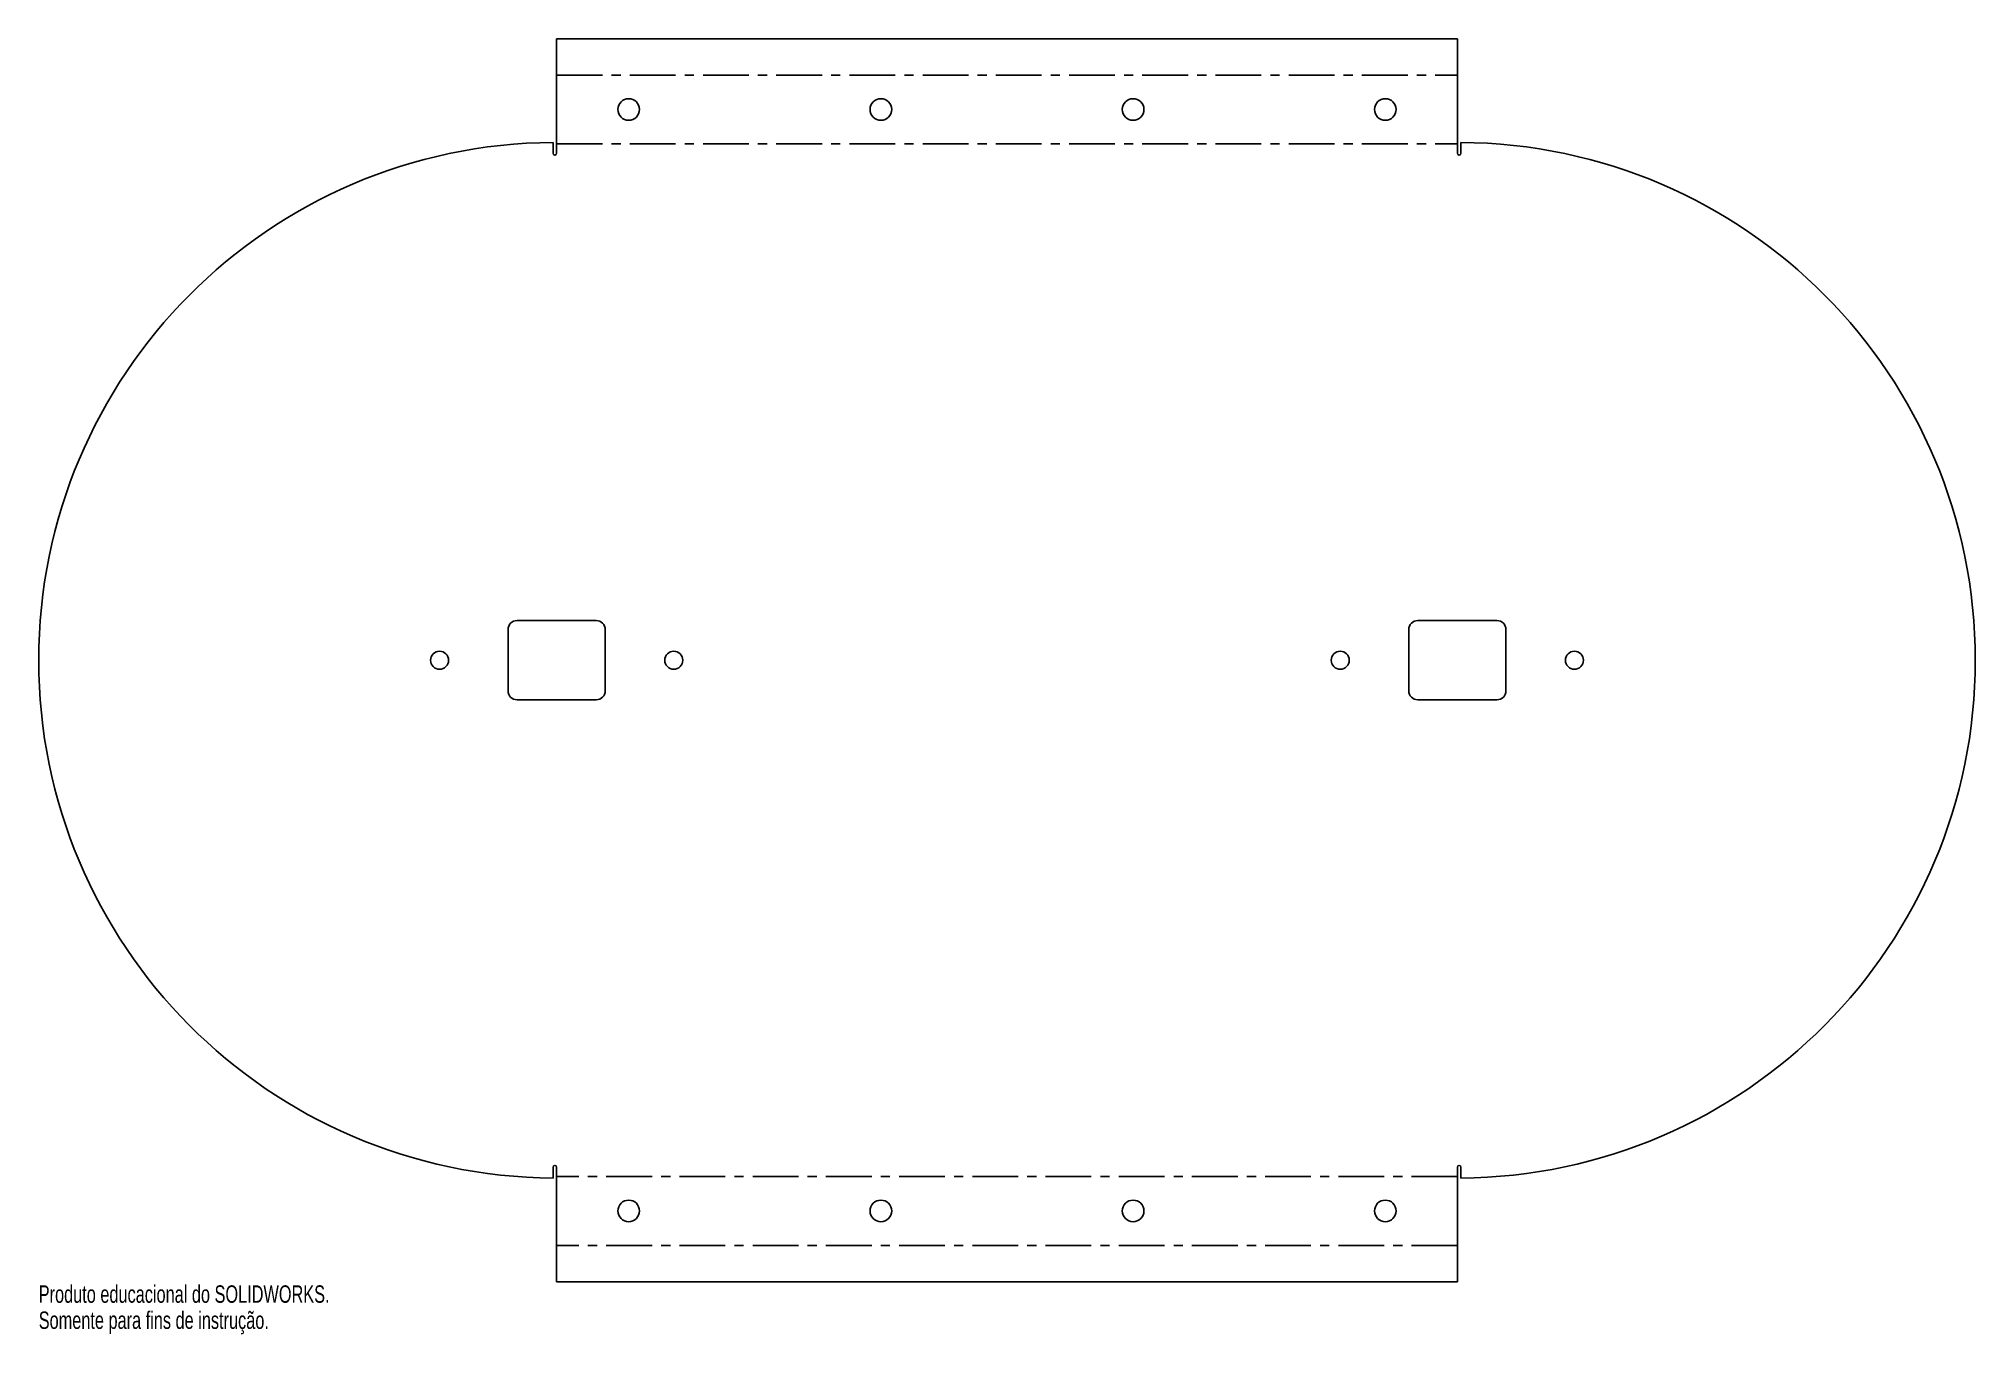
# Model space of a CAD drawing. Header units: millimetres. Extents: x -269 to 269, y -187 to 173.
import ezdxf

# ---------------------------------------------------------------- set-up
doc = ezdxf.new("R2010")
doc.units = ezdxf.units.MM
doc.linetypes.add('CENTERX2', pattern=[20.32, 12.7, -2.54, 2.54, -2.54])
doc.styles.add('SLDTEXTSTYLE0', font='TXT', dxfattribs={"width": 0.7})

msp = doc.modelspace()

# ---------------------------------------------------------------- linework, layer by layer
at = {"color": 7, "linetype": 'Continuous', "lineweight": 25}
for p, q in [((-125, 140.75), (-125, 172.53)), ((125, 172.53), (-125, 172.53)), ((125, 172.53), (125, 140.75)), ((-126, 143.75), (-126, 140.75)), ((126, 140.75), (126, 143.75)), ((-114, 11), (-136, 11)), ((136, 11), (114, 11)), ((-138.5, 8.5), (-138.5, -8.5)), ((-111.5, -8.5), (-111.5, 8.5)), ((111.5, 8.5), (111.5, -8.5)), ((138.5, -8.5), (138.5, 8.5)), ((-136, -11), (-114, -11)), ((114, -11), (136, -11)), ((-126, -140.75), (-126, -143.75)), ((-125, -172.53), (-125, -140.75)), ((125, -140.75), (125, -172.53)), ((126, -143.75), (126, -140.75)), ((-125, -172.53), (125, -172.53))]:
    msp.add_line(p, q, dxfattribs=at)
at = {"color": 7, "linetype": 'CENTERX2'}
for p, q in [((-125, 162.46), (125, 162.46)), ((-125, 143.32), (125, 143.32)), ((125, -143.32), (-125, -143.32)), ((125, -162.46), (-125, -162.46))]:
    msp.add_line(p, q, dxfattribs=at)
at = {"color": 7, "linetype": 'Continuous', "lineweight": 25}
for centre, radius in [((-105, 152.89), 3), ((-35, 152.89), 3), ((35, 152.89), 3), ((105, 152.89), 3), ((-157.5, 0), 2.5), ((-92.5, 0), 2.5), ((92.5, 0), 2.5), ((157.5, 0), 2.5), ((-105, -152.89), 3), ((-35, -152.89), 3), ((35, -152.89), 3), ((105, -152.89), 3)]:
    msp.add_circle(centre, radius, dxfattribs=at)
for centre, radius, start, end in [((-125, 0), 143.75, 90.3986, 269.6014), ((-125.5, 140.75), 0.5, 180, 0), ((125.5, 140.75), 0.5, 180, 0), ((125, 0), 143.75, 270.3986, 89.6014), ((-136, 8.5), 2.5, 90, 180), ((-114, 8.5), 2.5, 0, 90), ((114, 8.5), 2.5, 90, 180), ((136, 8.5), 2.5, 0, 90), ((-136, -8.5), 2.5, 180, 270), ((-114, -8.5), 2.5, 270, 0), ((114, -8.5), 2.5, 180, 270), ((136, -8.5), 2.5, 270, 0), ((-125.5, -140.75), 0.5, 0, 180), ((125.5, -140.75), 0.5, 0, 180)]:
    msp.add_arc(centre, radius, start, end, dxfattribs=at)

# ---------------------------------------------------------------- texts
at = {"color": 7, "linetype": 'Continuous', "char_height": 4.8336, "attachment_point": 1, "style": 'SLDTEXTSTYLE0'}
for s, insert in [('Produto educacional do SOLIDWORKS.', (-268.75, -173.55)), ('Somente para fins de instrução.', (-268.75, -180.8))]:
    msp.add_mtext(s, dxfattribs=dict(at, insert=insert))

doc.saveas('drawing.dxf')
